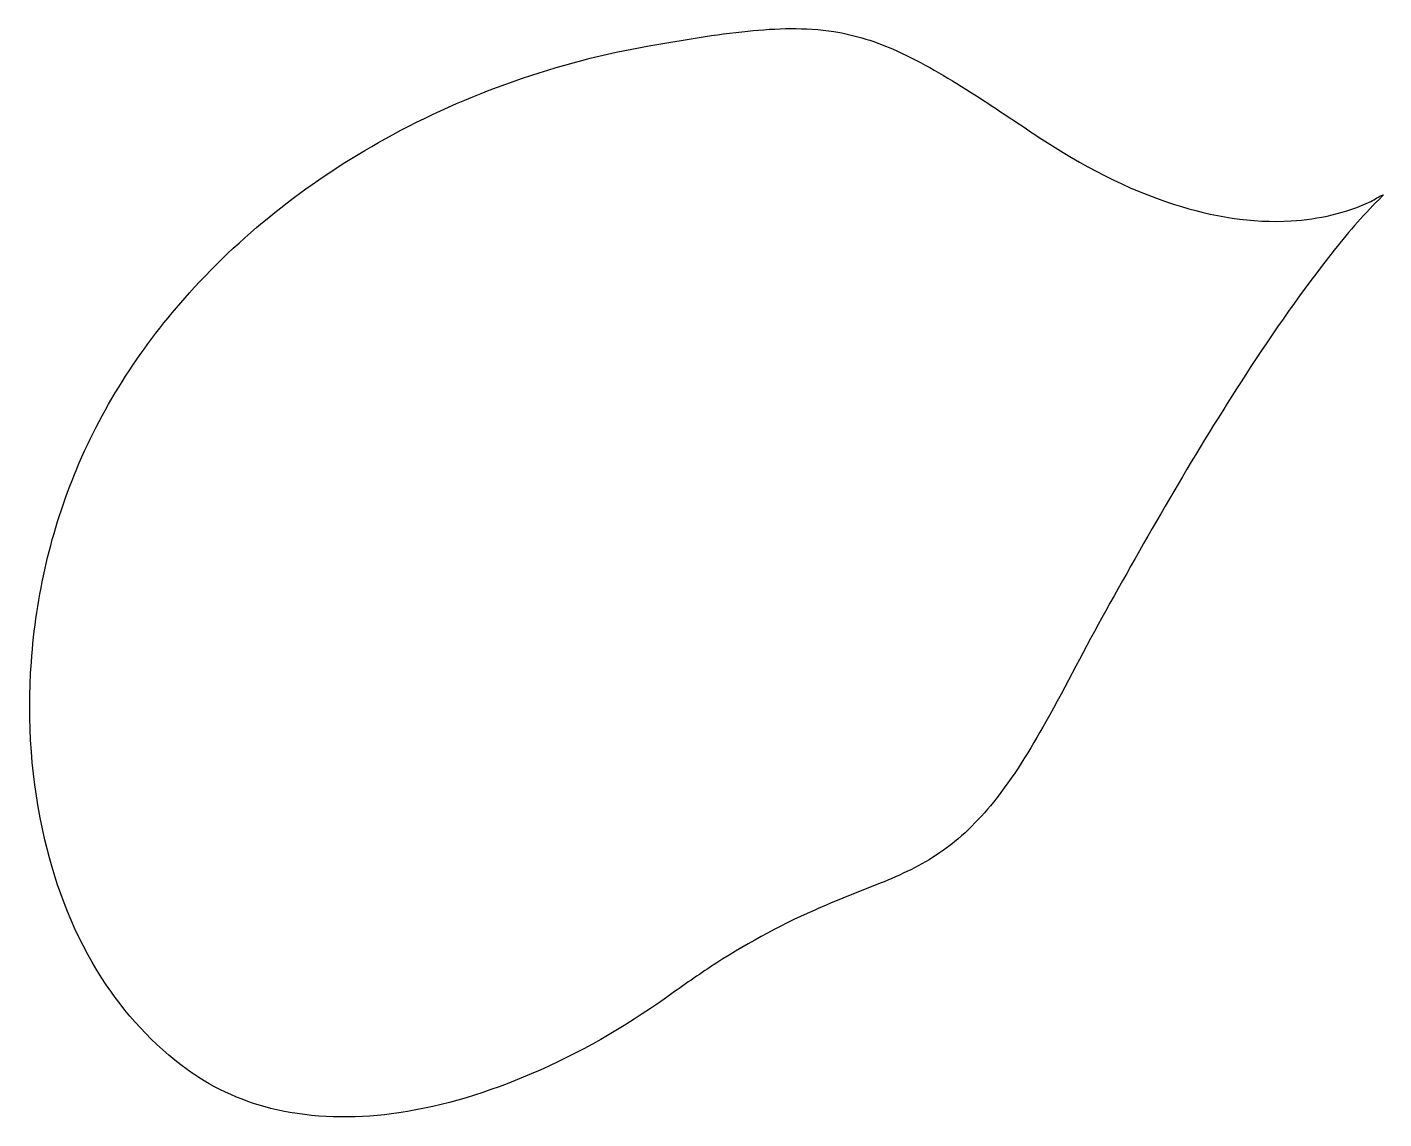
# Model space of a CAD drawing. Extents: x 0 to 443, y 0 to 356.
import ezdxf

# ---------------------------------------------------------------- set-up
doc = ezdxf.new("R2010")
doc.units = 0
doc.layers.add('Layer_1', color=7, linetype='CONTINUOUS')

msp = doc.modelspace()

# ---------------------------------------------------------------- linework, layer by layer
at = {"layer": 'Layer_1', "color": 7}
msp.add_lwpolyline([(51.971969, 15.98188)], close=True, dxfattribs=at)
for points in [[(203.405019, 350.421072), (213.940236, 352.243957), (224.489472, 354.062477), (235.130868, 355.146422)], [(235.130868, 355.146422), (244.43651, 356.094305), (253.882797, 356.437517), (263.162285, 355.00847)], [(263.162285, 355.00847), (270.296809, 353.909757), (277.216927, 351.656222), (283.784956, 348.687565)], [(116.657686, 320.001779), (143.597024, 334.903243), (173.069004, 345.172098), (203.405019, 350.421072)], [(283.784956, 348.687565), (292.161798, 344.901352), (300.065992, 340.164697), (307.82128, 335.253227)], [(307.82128, 335.253227), (315.408568, 330.448151), (322.823548, 325.378754), (330.320354, 320.435151)], [(52.64607, 269.640812), (70.903728, 289.923854), (92.804324, 306.80732), (116.657686, 320.001779)], [(330.320354, 320.435151), (344.076435, 311.364017), (358.797695, 303.558567), (374.53028, 298.53099)], [(438.688289, 299.519435), (440.052887, 300.158032), (441.246764, 301.171206), (442.679432, 301.632372)], [(442.679432, 301.632372), (442.911117, 301.706943), (442.551306, 301.389235), (442.505196, 301.345015)], [(374.53028, 298.53099), (386.806375, 294.607985), (399.757077, 292.391401), (412.665524, 293.165396)], [(412.665524, 293.165396), (421.617902, 293.702183), (430.538871, 295.705726), (438.688289, 299.519435)], [(442.505196, 301.345015), (436.793045, 295.855777), (431.640717, 289.813881), (426.71176, 283.62258)], [(426.71176, 283.62258), (416.34958, 270.606553), (406.861719, 256.916908), (397.793234, 242.977175)], [(15.845794, 212.168111), (24.693728, 233.254329), (37.361257, 252.6604), (52.64607, 269.640812)], [(397.793234, 242.977175), (381.48189, 217.904005), (366.600416, 191.937404), (352.035591, 165.818563)], [(1.022305, 149.08268), (2.559368, 170.717527), (7.446111, 192.150157), (15.845794, 212.168111)], [(352.035591, 165.818563), (345.349531, 153.828579), (339.212259, 141.540391), (332.494943, 129.56938)], [(5.413534, 91.041081), (0.956307, 110.009055), (-0.357192, 129.66566), (1.022305, 149.08268)], [(332.494943, 129.56938), (327.380486, 120.454823), (321.883126, 111.507094), (315.332184, 103.343466)], [(315.332184, 103.343466), (310.278502, 97.045714), (304.462981, 91.309412), (297.78157, 86.738603)], [(24.076304, 45.833359), (15.224099, 59.637025), (9.157039, 75.11041), (5.413534, 91.041081)], [(297.78157, 86.738603), (291.759007, 82.618502), (285.089667, 79.571371), (278.346522, 76.841154)], [(278.346522, 76.841154), (271.13095, 73.919655), (263.856853, 71.138792), (256.733528, 67.9926)], [(256.733528, 67.9926), (244.969178, 62.796581), (233.698366, 56.525703), (222.915635, 49.52273)], [(222.915635, 49.52273), (218.009759, 46.33655), (213.256841, 42.924619), (208.491666, 39.532985)], [(51.971969, 15.981895), (40.857221, 24.009347), (31.467201, 34.30837), (24.076304, 45.833359)], [(208.491666, 39.532985), (194.693548, 29.712072), (179.912546, 21.235612), (164.34008, 14.564179)], [(54.110558, 14.487039), (53.389477, 14.973426), (52.676503, 15.471833), (51.971969, 15.98188)], [(83.167259, 2.428192), (72.827069, 4.525981), (62.867209, 8.580469), (54.110558, 14.487039)], [(164.34008, 14.564179), (150.498275, 8.634176), (135.999561, 4.066164), (121.078743, 1.86576)], [(121.078743, 1.86576), (108.529306, 0.015077), (95.635157, -0.101257), (83.167259, 2.428192)]]:
    msp.add_open_spline(points, degree=3, dxfattribs=at)

doc.saveas('drawing.dxf')
